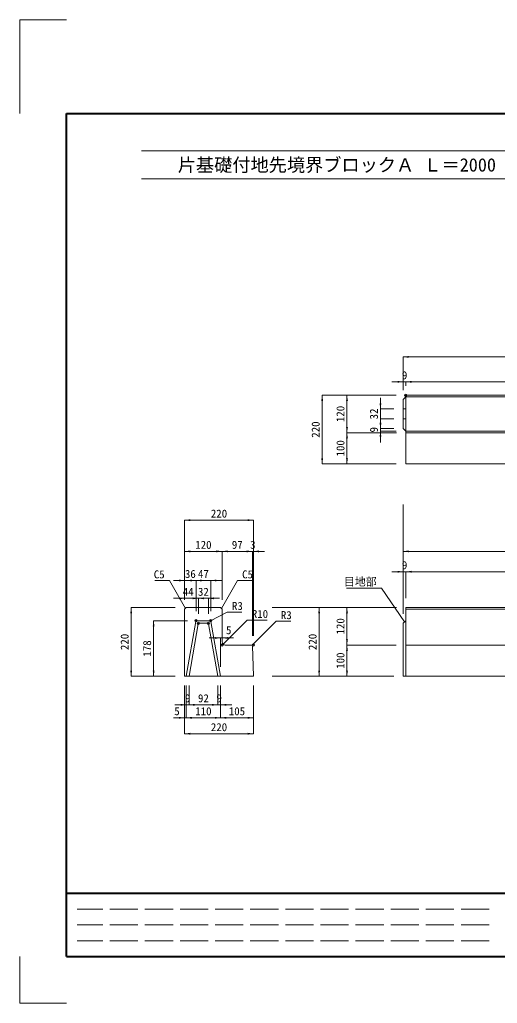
# Model space of a CAD drawing. Units: millimetres at full size, sheet at 1:15. Extents: x 0 to 4455, y 0 to 3150.
# Drawn here: x 0 to 1530, y 0 to 3150 of the extents above; entities that cross this region are included whole.
import ezdxf
from ezdxf.enums import TextEntityAlignment as Align

# ---------------------------------------------------------------- set-up
doc = ezdxf.new("R2010")
doc.units = ezdxf.units.MM
doc.header["$LTSCALE"] = 15
doc.header["$PDMODE"] = 32
doc.header["$PDSIZE"] = 7.5
doc.linetypes.add('DASHED', pattern=[7.5, 6, -1.5])
for name, color, linetype, lineweight in [('Defpoints_2', 7, 'Continuous', 13), ('図枠', 7, 'Continuous', 13), ('寸法線', 7, 'Continuous', 13), ('引出線', 4, 'Continuous', 9), ('本体', 2, 'Continuous', 20)]:
    doc.layers.add(name, color=color, linetype=linetype, lineweight=lineweight)
doc.styles.add('ＭＳ ゴシック', font='')
doc.styles.get('ＭＳ ゴシック').set_extended_font_data('MS Gothic')

# ---------------------------------------------------------------- blocks, each defined once
blk = doc.blocks.new('filled_arrow')
at = {"color": 0, "linetype": 'Continuous', "lineweight": -2}
blk.add_solid([(7.5, 1.25), (0, 0), (7.5, -1.25)], dxfattribs=at)

msp = doc.modelspace()

# ---------------------------------------------------------------- linework, layer by layer
at = {"layer": 'Defpoints_2'}
for p, q in [((0, 3150), (150, 3150)), ((0, 2850), (0, 3150)), ((0, 150), (0, 0)), ((0, 0), (150, 0))]:
    msp.add_line(p, q, dxfattribs=at)
at = {"layer": '図枠', "lineweight": 40}
for p, q in [((150, 150), (150, 2850)), ((150, 2850), (4305, 2850)), ((150, 352.5), (4305, 352.5)), ((150, 150), (4305, 150))]:
    msp.add_line(p, q, dxfattribs=at)
at = {"layer": '図枠'}
for p, q in [((390, 2730), (4065, 2730)), ((390, 2640), (4065, 2640)), ((3228.5, 2070.1), (1228.5, 2070.1)), ((1228.5, 1963.32), (1228.5, 2070.1)), ((1192.5, 1990.25), (1273.5, 1990.25)), ((1228.5, 1963.32), (1228.5, 1990.25)), ((1237.5, 1977.32), (1237.5, 1990.25)), ((1237.5, 1990.25), (3228.5, 1990.25)), ((1237.5, 1977.32), (1237.5, 1990.25)), ((1155.73, 1939.32), (1155.73, 1835.32)), ((1198.5, 1903.32), (1155.73, 1903.32)), ((1155.73, 1796.32), (1155.73, 1877.32)), ((1198.5, 1871.32), (1155.73, 1871.32)), ((1198.5, 1841.32), (1155.73, 1841.32)), ((1206.5, 1832.32), (1155.73, 1832.32)), ((709.5, 1447.31), (784.5, 1447.31)), ((745.5, 1177.32), (745.5, 1447.31)), ((748.5, 1177.32), (748.5, 1447.31)), ((1192.5, 1382.08), (1273.5, 1382.08)), ((1228.5, 1247.32), (1228.5, 1382.08)), ((1237.5, 1297.32), (1237.5, 1382.08)), ((1237.5, 1382.08), (3228.5, 1382.08)), ((1237.5, 1297.32), (1237.5, 1382.08)), ((600.89, 1354.09), (492.5, 1354.09)), ((528.5, 1292.32), (528.5, 1354.09)), ((528.89, 1354.09), (648.11, 1354.09)), ((564.89, 1255.32), (564.89, 1354.09)), ((564.89, 1255.32), (564.89, 1354.09)), ((612.11, 1255.32), (612.11, 1354.09)), ((608.48, 1296.93), (492.5, 1296.93)), ((528.5, 1292.32), (528.5, 1296.93)), ((536.48, 1296.93), (640.52, 1296.93)), ((572.48, 1247.32), (572.48, 1296.93)), ((572.48, 1247.32), (572.48, 1296.93)), ((604.52, 1247.32), (604.52, 1296.93)), ((429.13, 1225.32), (429.13, 1047.32)), ((537.4, 1225.32), (429.13, 1225.32)), ((607.5, 1169.96), (684.5, 1169.96)), ((643.5, 1077.32), (643.5, 1169.96)), ((648.5, 1169.96), (648.5, 1177.32)), ((498.5, 1047.32), (429.13, 1047.32)), ((528.5, 1017.32), (528.5, 914.34)), ((533.5, 1017.32), (533.5, 914.34)), ((533.5, 1017.32), (533.5, 914.34)), ((533.5, 1017.32), (533.5, 955.9)), ((542.5, 1017.32), (542.5, 955.9)), ((542.5, 1017.32), (542.5, 955.9)), ((634.5, 1017.32), (634.5, 955.9)), ((634.5, 1017.32), (634.5, 955.9)), ((643.5, 1017.32), (643.5, 914.34)), ((643.5, 1017.32), (643.5, 955.9)), ((643.5, 1017.32), (643.5, 914.34)), ((748.5, 1017.32), (748.5, 914.34)), ((497.5, 955.9), (578.5, 955.9)), ((542.5, 955.9), (634.5, 955.9)), ((598.5, 955.9), (679.5, 955.9)), ((492.5, 914.34), (569.5, 914.34)), ((533.5, 914.34), (643.5, 914.34)), ((643.5, 914.34), (748.5, 914.34))]:
    msp.add_line(p, q, dxfattribs=at)
at = {"layer": '図枠', "linetype": 'DASHED', "lineweight": 9}
for p, q in [((1503.75, 301.88), (183.75, 301.88)), ((1503.75, 251.25), (183.75, 251.25)), ((1503.75, 200.63), (183.75, 200.63))]:
    msp.add_line(p, q, dxfattribs=at)
at = {"layer": '図枠'}
for p in [(1236.5, 1947.32), (564.89, 1225.32), (612.11, 1225.32), (572.48, 1217.32), (604.52, 1217.32), (648.5, 1147.32), (748.5, 1147.32), (748.5, 1147.32), (748.5, 1147.32)]:
    msp.add_point(p, dxfattribs=at)
at = {"layer": '寸法線'}
for p, q in [((969.03, 1947.32), (969.03, 1727.32)), ((1206.5, 1947.32), (969.03, 1947.32)), ((1048.5, 1947.32), (1048.5, 1827.32)), ((1206.5, 1947.32), (1048.5, 1947.32)), ((1206.5, 1827.32), (1048.5, 1827.32)), ((1048.5, 1827.32), (1048.5, 1727.32)), ((1207.5, 1827.32), (1048.5, 1827.32)), ((1206.5, 1727.32), (969.03, 1727.32)), ((1206.5, 1727.32), (1048.5, 1727.32)), ((1228.5, 1247.32), (1228.5, 1597.32)), ((528.5, 1547.31), (748.5, 1547.31)), ((528.5, 1297.32), (528.5, 1547.31)), ((748.5, 1177.32), (748.5, 1547.31)), ((528.5, 1447.31), (648.5, 1447.31)), ((528.5, 1292.32), (528.5, 1447.31)), ((648.5, 1292.32), (648.5, 1447.31)), ((648.5, 1447.31), (745.5, 1447.31)), ((648.5, 1292.32), (648.5, 1447.31)), ((745.5, 1177.32), (745.5, 1447.31)), ((1228.5, 1447.32), (3228.5, 1447.32)), ((357.19, 1267.32), (357.19, 1047.32)), ((498.5, 1267.32), (357.19, 1267.32)), ((1207.5, 1267.32), (809.18, 1267.32)), ((959.18, 1047.32), (959.18, 1267.32)), ((1048.5, 1147.32), (1048.5, 1267.32)), ((1207.5, 1267.32), (1048.5, 1267.32)), ((1048.5, 1047.32), (1048.5, 1147.32)), ((1206.5, 1147.32), (1048.5, 1147.32)), ((1198.5, 1147.32), (1048.5, 1147.32)), ((498.5, 1047.32), (357.19, 1047.32)), ((1198.5, 1047.32), (809.18, 1047.32)), ((1198.5, 1047.32), (1048.5, 1047.32)), ((528.5, 1017.32), (528.5, 863.39)), ((748.5, 1017.32), (748.5, 863.39)), ((528.5, 863.39), (748.5, 863.39))]:
    msp.add_line(p, q, dxfattribs=at)
at = {"layer": '寸法線', "lineweight": 9}
msp.add_lwpolyline([(1233, 1221.32), (1158.54, 1329.28), (1047.19, 1329.28)], dxfattribs=at)
at = {"layer": '引出線'}
for points in [[(531, 1264.82), (479.46, 1354.09), (432.8, 1354.09)], [(646, 1264.82), (697.54, 1354.09), (744.2, 1354.09)], [(611.58, 1224.57), (665.02, 1252.87), (711.41, 1252.87)], [(651.43, 1150.25), (728.5, 1227.32), (793.11, 1227.32)], [(744.68, 1146.47), (821.75, 1223.54), (868.13, 1223.54)]]:
    msp.add_lwpolyline(points, dxfattribs=at)
at = {"layer": '本体'}
for p, q in [((1237.5, 1942.32), (1228.5, 1933.32)), ((1228.5, 1841.32), (1228.5, 1933.32)), ((1237.5, 1947.32), (3228.5, 1947.32)), ((1237.5, 1727.32), (1237.5, 1947.32)), ((1237.5, 1942.32), (3228.5, 1942.32)), ((1228.5, 1903.32), (1237.5, 1903.32)), ((1228.5, 1871.32), (1237.5, 1871.32)), ((1228.5, 1841.32), (1237.5, 1832.32)), ((1236.5, 1832.32), (3228.5, 1832.32)), ((1237.5, 1827.32), (3228.5, 1827.32)), ((1236.5, 1727.32), (3228.5, 1727.32)), ((528.5, 1262.32), (533.5, 1267.32)), ((528.5, 1047.32), (528.5, 1262.32)), ((533.5, 1267.32), (643.5, 1267.32)), ((643.5, 1267.32), (648.5, 1262.32)), ((648.5, 1157.32), (648.5, 1262.32)), ((1237.5, 1047.32), (1237.5, 1267.32)), ((1237.5, 1267.32), (3228.5, 1267.32)), ((1237.5, 1225.32), (1228.5, 1217.32)), ((1228.5, 1047.32), (1228.5, 1217.32)), ((658.5, 1147.32), (742.59, 1147.32)), ((748.5, 1047.32), (745.59, 1144.41)), ((1236.5, 1147.32), (3228.5, 1147.32)), ((528.5, 1047.32), (748.5, 1047.32)), ((1228.5, 1047.32), (3228.5, 1047.32))]:
    msp.add_line(p, q, dxfattribs=at)
at = {"layer": '本体', "lineweight": 9}
msp.add_line((1237.5, 1262.32), (3228.5, 1262.32), dxfattribs=at)
at = {"layer": '本体', "lineweight": 13}
for p, q in [((533.5, 1047.32), (564.45, 1222.84)), ((542.5, 1047.32), (572.04, 1214.84)), ((567.4, 1225.32), (609.6, 1225.32)), ((574.99, 1217.32), (602.01, 1217.32)), ((634.5, 1047.32), (604.96, 1214.84)), ((643.5, 1047.32), (612.55, 1222.84))]:
    msp.add_line(p, q, dxfattribs=at)
for centre, start, end in [((567.4, 1222.32), 90, 170), ((574.99, 1214.32), 90, 170), ((602.01, 1214.32), 10, 90), ((609.6, 1222.32), 10, 90)]:
    msp.add_arc(centre, 3, start, end, dxfattribs=at)
at = {"layer": '本体'}
for centre, radius, start, end in [((658.5, 1157.32), 10, 180, 270), ((742.59, 1144.32), 3, 1.71836, 90)]:
    msp.add_arc(centre, radius, start, end, dxfattribs=at)

# ---------------------------------------------------------------- block references
at = {"layer": '図枠', "xscale": 2.4, "yscale": 2.4}
for p in [(1228.5, 2070.1), (1237.5, 1990.25), (1237.5, 1990.25), (748.5, 1447.31), (564.89, 1354.09), (612.11, 1354.09), (1237.5, 1382.08), (1237.5, 1382.08), (572.48, 1296.93), (604.52, 1296.93), (648.5, 1169.96), (542.5, 955.9), (542.5, 955.9), (643.5, 955.9), (533.5, 914.34), (533.5, 914.34), (643.5, 914.34)]:
    msp.add_blockref('filled_arrow', p, dxfattribs=at)
for p, rotation in [((1228.5, 1990.25), 180), ((1155.73, 1903.32), 90), ((1155.73, 1871.32), 270), ((1155.73, 1841.32), 90), ((1155.73, 1832.32), 270), ((745.5, 1447.31), 180), ((528.5, 1354.09), 180), ((564.89, 1354.09), 180), ((1228.5, 1382.08), 180), ((528.5, 1296.93), 180), ((572.48, 1296.93), 180), ((429.13, 1225.32), 270), ((643.5, 1169.96), 180), ((429.13, 1047.32), 90), ((533.5, 955.9), 180), ((634.5, 955.9), 180), ((634.5, 955.9), 180), ((528.5, 914.34), 180), ((643.5, 914.34), 180), ((748.5, 914.34), 180)]:
    msp.add_blockref('filled_arrow', p, dxfattribs=dict(at, rotation=rotation))
at = {"layer": '寸法線', "xscale": 2.4, "yscale": 2.4}
for p, rotation in [((969.03, 1947.32), 270), ((1048.5, 1947.32), 270), ((1048.5, 1827.32), 90), ((1048.5, 1827.32), 270), ((969.03, 1727.32), 90), ((1048.5, 1727.32), 90), ((748.5, 1547.31), 180), ((648.5, 1447.31), 180), ((745.5, 1447.31), 180), ((357.19, 1267.32), 270), ((959.18, 1267.32), 270), ((1048.5, 1267.32), 270), ((1048.5, 1147.32), 90), ((1048.5, 1147.32), 270), ((357.19, 1047.32), 90), ((959.18, 1047.32), 90), ((1048.5, 1047.32), 90), ((748.5, 863.39), 180)]:
    msp.add_blockref('filled_arrow', p, dxfattribs=dict(at, rotation=rotation))
for p in [(528.5, 1547.31), (528.5, 1447.31), (648.5, 1447.31), (1228.5, 1447.32), (528.5, 863.39)]:
    msp.add_blockref('filled_arrow', p, dxfattribs=at)
at = {"layer": '寸法線', "lineweight": 9, "xscale": 0.133, "yscale": 0.133, "rotation": 124.6}
msp.add_blockref('filled_arrow', (1233, 1221.32), dxfattribs=at)
at = {"layer": '引出線', "xscale": 0.133, "yscale": 0.133}
for p, rotation in [((531, 1264.82), 120), ((646, 1264.82), 60), ((611.58, 1224.57), 27.9), ((651.43, 1150.25), 45), ((744.68, 1146.47), 45)]:
    msp.add_blockref('filled_arrow', p, dxfattribs=dict(at, rotation=rotation))

# ---------------------------------------------------------------- texts
at = {"layer": '図枠', "style": 'ＭＳ ゴシック'}
msp.add_text('\u3000  片基礎付地先境界ブロックＡ Ｌ＝2000', height=42.72, dxfattribs=at).set_placement((390, 2685), align=Align.MIDDLE_LEFT)
for s, p in [('9', (1233, 2011.25)), ('3', (747, 1468.31)), ('36', (546.69, 1375.09)), ('47', (588.5, 1375.09)), ('9', (1233, 1403.08)), ('44', (539.7, 1317.93)), ('32', (588.5, 1317.93)), ('5', (669.61, 1194.89)), ('9', (538, 976.9)), ('92', (588.5, 976.9)), ('9', (639, 976.9)), ('5', (503.97, 935.34)), ('110', (588.5, 935.34)), ('105', (696, 935.34))]:
    msp.add_text(s, height=25.63, dxfattribs=at).set_placement(p, align=Align.MIDDLE_CENTER)
for s, p in [('32', (1134.73, 1887.32)), ('9', (1134.73, 1836.82)), ('178', (408.13, 1136.32))]:
    msp.add_text(s, height=25.63, rotation=90, dxfattribs=at).set_placement(p, align=Align.MIDDLE_CENTER)
at = {"layer": '寸法線', "style": 'ＭＳ ゴシック'}
for s, p in [('120', (1027.5, 1887.32)), ('220', (948.03, 1837.32)), ('100', (1027.5, 1777.32)), ('120', (1027.5, 1207.32)), ('220', (336.19, 1157.32)), ('220', (938.18, 1157.32)), ('100', (1027.5, 1097.32))]:
    msp.add_text(s, height=25.63, rotation=90, dxfattribs=at).set_placement(p, align=Align.MIDDLE_CENTER)
for s, p in [('220', (638.5, 1568.31)), ('120', (588.5, 1468.31)), ('97', (697, 1468.31)), ('220', (638.5, 884.39))]:
    msp.add_text(s, height=25.63, dxfattribs=at).set_placement(p, align=Align.MIDDLE_CENTER)
msp.add_text('目地部', height=25.63, dxfattribs=at).set_placement((1143.54, 1363.05), align=Align.TOP_RIGHT)
at = {"layer": '引出線', "style": 'ＭＳ ゴシック'}
msp.add_text('C5', height=25.63, dxfattribs=at).set_placement((464.46, 1386.49), align=Align.TOP_RIGHT)
for s, p in [('C5', (712.54, 1386.49)), ('R3', (680.02, 1285.27)), ('R10', (743.5, 1259.72)), ('R3', (836.75, 1255.94))]:
    msp.add_text(s, height=25.63, dxfattribs=at).set_placement(p, align=Align.TOP_LEFT)

doc.saveas('drawing.dxf')
